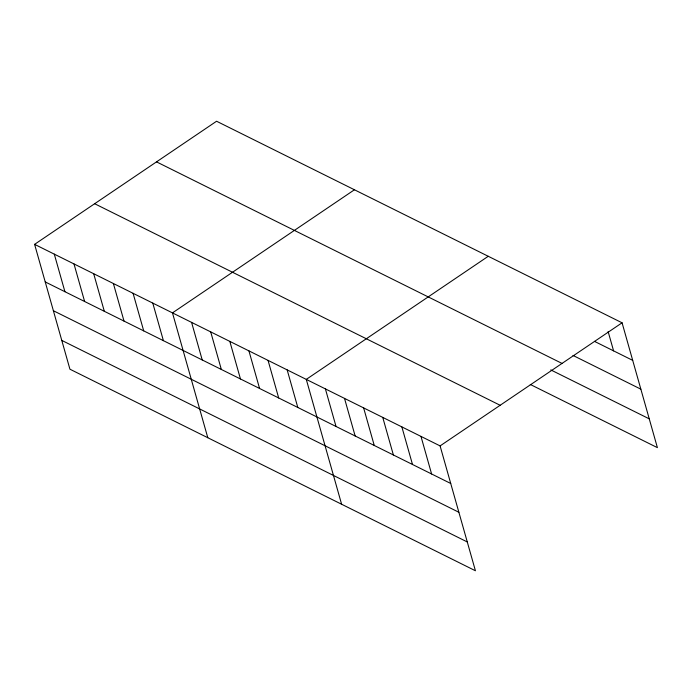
<?xml version="1.0" encoding="UTF-8"?>
<svg xmlns="http://www.w3.org/2000/svg" width="692" height="692" viewBox="0 0 692 692"><rect width="100%" height="100%" fill="white"/><g stroke="black" fill="none" stroke-linecap="round" stroke-linejoin="round"><path stroke-width="1.04" d="M34.6 244.354L440.095 445.907L475.43 570.762L69.927 369.199L34.6 244.354L216.57 121.238L622.073 322.801L657.4 447.646L530.28 384.458M354.442 189.772L172.472 312.879L207.799 437.733M488.258 256.282L306.279 379.389L341.614 504.243M440.095 445.907L622.073 322.801M594.471 341.364L632.704 360.368M572.993 355.437L640.853 389.172M156.522 161.867L562.016 363.421M550.797 369.909L649.252 418.85M94.648 203.725L500.152 405.278M45.231 281.921L450.726 483.483M53.379 310.725L458.882 512.279M61.778 340.403L467.273 541.957M608.13 331.572L613.588 350.87M420.978 436.401L431.609 473.977M401.862 426.903L412.493 464.479M382.745 417.397L393.376 454.973M363.629 407.899L374.26 445.475M344.512 398.393L355.143 435.969M325.396 388.895L336.035 426.471M287.163 369.891L297.802 407.467M268.046 360.385L278.686 397.961M248.93 350.887L259.569 388.463M229.822 341.381L240.453 378.957M210.705 331.883L221.336 369.459M191.589 322.385L202.22 359.952M152.776 303.087L163.407 340.663M133.08 293.296L143.711 330.871M113.384 283.512L124.015 321.079M93.688 273.721L104.319 311.288M73.992 263.929L84.623 301.504M54.296 254.137L64.927 291.713"/></g></svg>
